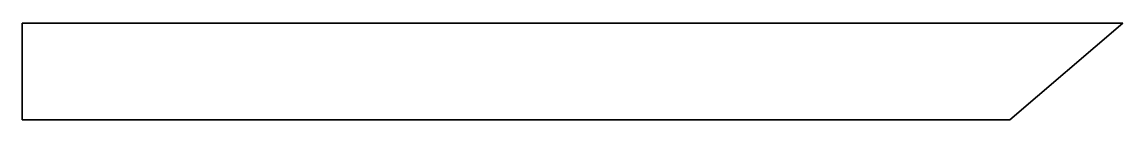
# Model space of a CAD drawing. Header units: millimetres. Extents: x 5.3 to 46, y 1.4 to 5.
import ezdxf

# ---------------------------------------------------------------- set-up
doc = ezdxf.new("R2010")
doc.units = ezdxf.units.MM
doc.layers.get('0').update_dxf_attribs({"linetype": 'CONTINUOUS'})

msp = doc.modelspace()

# ---------------------------------------------------------------- linework, layer by layer
for points in [[(5.309, 1.428), (5.309, 5), (46, 5), (41.818, 1.428)], [(46, 5), (5.309, 5), (5.309, 1.428), (41.818, 1.428)]]:
    msp.add_lwpolyline(points, close=True)

doc.saveas('drawing.dxf')
